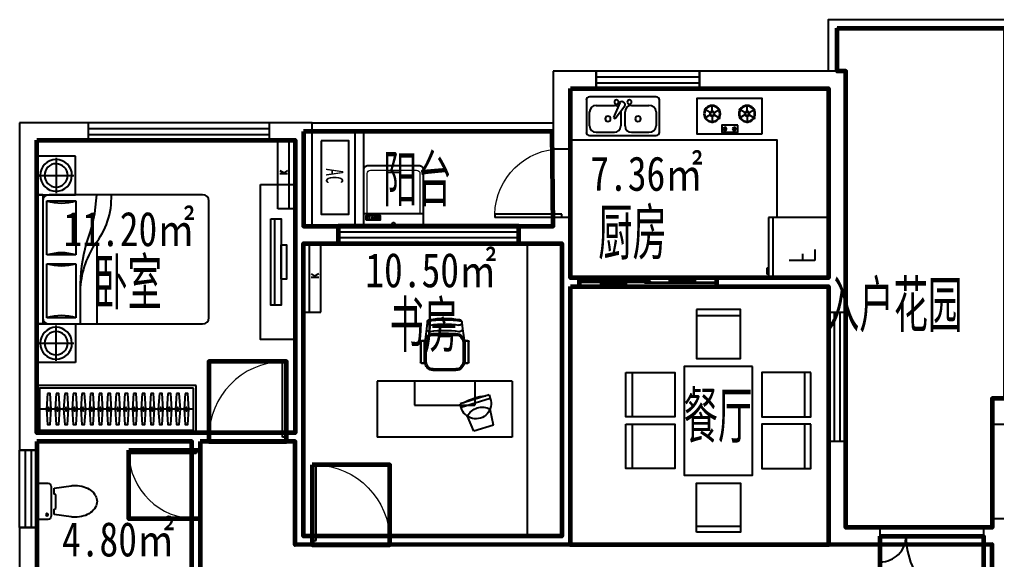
# Model space of a CAD drawing. Extents: x -546498 to -519398, y -751114 to -736514.
# Drawn here: x -545698 to -534348, y -742785 to -736514 of the extents above; entities that cross this region are included whole.
import ezdxf

# ---------------------------------------------------------------- set-up
doc = ezdxf.new("R2010")
doc.units = 0
doc.header["$LTSCALE"] = 1000
doc.header["$MEASUREMENT"] = 0
doc.linetypes.add('HIDDEN', pattern=[7.5, 5, -2.5])
doc.layers.get('0').update_dxf_attribs({"linetype": 'CONTINUOUS'})
for name, color, linetype in [('Balcony(阳台)', 11, 'CONTINUOUS'), ('Elec(电器)', 33, 'CONTINUOUS'), ('FURN', 8, 'CONTINUOUS'), ('Furniture(家具)', 8, 'CONTINUOUS'), ('Lvtry(厨卫)', 136, 'CONTINUOUS'), ('Text(文字)', 7, 'CONTINUOUS'), ('TOTHER', 223, 'CONTINUOUS'), ('WALL', 2, 'CONTINUOUS'), ('WINDOW', 4, 'CONTINUOUS'), ('WINDOW_GROUND', 4, 'CONTINUOUS'), ('房间面积', 33, 'CONTINUOUS')]:
    doc.layers.add(name, color=color, linetype=linetype)
for name, color, linetype, lineweight in [('GT_卧室', 1, 'CONTINUOUS', 60), ('GT_卫生间', 5, 'CONTINUOUS', 60), ('GT_厨房', 4, 'CONTINUOUS', 60), ('GT_花园', 74, 'CONTINUOUS', 60), ('GT_过道', 30, 'CONTINUOUS', 60), ('GT_门', 80, 'CONTINUOUS', 60), ('GT_阳台', 6, 'CONTINUOUS', 60), ('GT_餐厅', 3, 'CONTINUOUS', 60)]:
    doc.layers.add(name, color=color, linetype=linetype, lineweight=lineweight)
doc.layers.add('GT_阳光房', color=240, linetype='CONTINUOUS', lineweight=60, true_color=0xf7085c)
doc.layers.get('0').off()
doc.styles.add('-黑体', font='simhei.ttf', dxfattribs={"width": 0.8})
doc.styles.add('_ZBHZ', font='simhei.ttf', dxfattribs={"width": 0.8})
doc.styles.add('HZ', font='zbtxt.shx', dxfattribs={"bigfont": 'zbhz.shx'})

# ---------------------------------------------------------------- blocks, each defined once
blk = doc.blocks.new('双人床1')
at = {"layer": 'Furniture(家具)', "ltscale": 30}
for p, q in [((810815, -158427), (810365, -158427)), ((810365, -158427), (810365, -158877)), ((810815, -158877), (810815, -158427)), ((810590, -158447), (810590, -158857)), ((810385, -158652), (810796, -158652)), ((810365, -158877), (810365, -160377)), ((810438, -158877), (810365, -158877)), ((810365, -158877), (810815, -158877)), ((810435, -158877), (810435, -160377)), ((812293, -158877), (810508, -158877)), ((810484, -159576), (810484, -158949)), ((810484, -158949), (810821, -158949)), ((810821, -158949), (810821, -159576)), ((812365, -160305), (812365, -158949)), ((811062, -159431), (811062, -160377)), ((810821, -159576), (810484, -159576)), ((810484, -160305), (810484, -159678)), ((810484, -159678), (810821, -159678)), ((810821, -159678), (810821, -160305)), ((810869, -159979), (810869, -160377)), ((810821, -160305), (810484, -160305)), ((810438, -160377), (810365, -160377)), ((810365, -160827), (810365, -160377)), ((810365, -160377), (810815, -160377)), ((810508, -160377), (812293, -160377)), ((810590, -160807), (810590, -160397)), ((810815, -160377), (810815, -160827)), ((810385, -160602), (810796, -160602)), ((810815, -160827), (810365, -160827))]:
    blk.add_line(p, q, dxfattribs=at)
for centre, radius, start, end in [((810590, -158652), 185, 0, 359.7478), ((810590, -158652), 135, 0, 359.6531), ((810508, -158949), 72.3, 90, 180), ((809291, -158796), 1773, 338.5931, 357.384), ((810381, -158913), 852, 320.4539, 2.4327), ((812293, -158949), 72.3, 0, 90), ((810652, -158371), 602, 253.7398, 286.2602), ((812730, -159957), 1861, 163.9608, 180.6772), ((811937, -160033), 1069, 147.2925, 177.771), ((810652, -160154), 602, 73.7398, 106.2602), ((810652, -159100), 602, 253.7398, 286.2602), ((810508, -160305), 72.3, 180, 270), ((810652, -160883), 602, 73.7398, 106.2602), ((812293, -160305), 72.3, 270, 0), ((810590, -160602), 185, 0.2522, 0), ((810590, -160602), 135, 0.3469, 0)]:
    blk.add_arc(centre, radius, start, end, dxfattribs=at)
blk = doc.blocks.new('电视2000')
at = {"linetype": 'ByBlock'}
blk.add_line((847927, -171854), (847927, -172854), dxfattribs=at)
for points in [[(848087, -171454), (847687, -171454), (847687, -173254), (848087, -173254), (848087, -171454)], [(847967, -171854), (847847, -171854), (847847, -172854), (847967, -172854), (847967, -171854)], [(847847, -172154), (847787, -172154), (847787, -172554), (847847, -172554), (847847, -172154)]]:
    blk.add_lwpolyline(points, dxfattribs=at)
blk = doc.blocks.new('*U38')
blk.add_line((-970, -275), (820, -275))
for points in [[(-1000, 0), (850, 0), (850, -550), (-1000, -550)], [(-970, -30), (820, -30), (820, -520), (-970, -520)]]:
    blk.add_lwpolyline(points, close=True)
at = {"elevation": 0}
for points in [[(-874, -95), (-862, -275), (-874, -455), (-906, -455), (-918, -275), (-906, -95)], [(-774, -95), (-762, -275), (-774, -455), (-806, -455), (-818, -275), (-806, -95)], [(-674, -95), (-662, -275), (-674, -455), (-706, -455), (-718, -275), (-706, -95)], [(-574, -95), (-562, -275), (-574, -455), (-606, -455), (-618, -275), (-606, -95)], [(-474, -95), (-462, -275), (-474, -455), (-506, -455), (-518, -275), (-506, -95)], [(-374, -95), (-362, -275), (-374, -455), (-406, -455), (-418, -275), (-406, -95)], [(-274, -95), (-262, -275), (-274, -455), (-306, -455), (-318, -275), (-306, -95)], [(-174, -95), (-162, -275), (-174, -455), (-206, -455), (-218, -275), (-206, -95)], [(-74, -95), (-62, -275), (-74, -455), (-106, -455), (-118, -275), (-106, -95)], [(26, -95), (38, -275), (26, -455), (-6, -455), (-18, -275), (-6, -95)], [(126, -95), (138, -275), (126, -455), (94, -455), (82, -275), (94, -95)], [(226, -95), (238, -275), (226, -455), (194, -455), (182, -275), (194, -95)], [(326, -95), (338, -275), (326, -455), (294, -455), (282, -275), (294, -95)], [(426, -95), (438, -275), (426, -455), (394, -455), (382, -275), (394, -95)], [(526, -95), (538, -275), (526, -455), (494, -455), (482, -275), (494, -95)], [(626, -95), (638, -275), (626, -455), (594, -455), (582, -275), (594, -95)], [(726, -95), (738, -275), (726, -455), (694, -455), (682, -275), (694, -95)]]:
    blk.add_lwpolyline(points, close=True, dxfattribs=at)
at = {"ltscale": 15, "elevation": 0}
for points in [[(-894, -255), (-886, -255), (-886, -295), (-894, -295)], [(-794, -255), (-786, -255), (-786, -295), (-794, -295)], [(-694, -255), (-686, -255), (-686, -295), (-694, -295)], [(-594, -255), (-586, -255), (-586, -295), (-594, -295)], [(-494, -255), (-486, -255), (-486, -295), (-494, -295)], [(-394, -255), (-386, -255), (-386, -295), (-394, -295)], [(-294, -255), (-286, -255), (-286, -295), (-294, -295)], [(-194, -255), (-186, -255), (-186, -295), (-194, -295)], [(-94, -255), (-86, -255), (-86, -295), (-94, -295)], [(6, -255), (14, -255), (14, -295), (6, -295)], [(106, -255), (114, -255), (114, -295), (106, -295)], [(206, -255), (214, -255), (214, -295), (206, -295)], [(306, -255), (314, -255), (314, -295), (306, -295)], [(406, -255), (414, -255), (414, -295), (406, -295)], [(506, -255), (514, -255), (514, -295), (506, -295)], [(606, -255), (614, -255), (614, -295), (606, -295)], [(706, -255), (714, -255), (714, -295), (706, -295)]]:
    blk.add_lwpolyline(points, close=True, dxfattribs=at)
blk = doc.blocks.new('A$C0C6E27F8')
at = {"layer": 'FURN'}
for p, q in [((0, 1568), (0, 0)), ((648, 1568), (0, 1568)), ((648, 1568), (648, 0)), ((137, 1350), (66, 1124)), ((137, 1350), (324, 1312)), ((448, 1313), (343, 977)), ((490, 1299), (385, 964)), ((490, 1299), (448, 1313)), ((66, 1124), (241, 1049)), ((369, 433), (369, 1135)), ((648, 1135), (369, 1135)), ((856, 1027), (856, 1053)), ((862, 1027), (862, 1053)), ((869, 1066), (1106, 1066)), ((869, 1060), (1106, 1060)), ((1113, 1053), (1113, 1027)), ((1119, 1053), (1119, 1027)), ((343, 977), (385, 964)), ((774, 915), (774, 652)), ((790, 915), (790, 652)), ((1106, 1019), (869, 1019)), ((1106, 1014), (869, 1014)), ((1106, 1014), (869, 1014)), ((1102, 1014), (873, 1014)), ((1102, 997), (873, 997)), ((1257, 992), (1102, 1014)), ((1184, 652), (1184, 915)), ((1201, 652), (1201, 915)), ((1227, 945), (1226, 964)), ((1327, 983), (1257, 992)), ((1201, 830), (1201, 737)), ((873, 570), (1102, 570)), ((1256, 574), (1102, 554)), ((1227, 620), (1225, 602)), ((1327, 582), (1256, 574)), ((856, 515), (856, 541)), ((862, 515), (862, 541)), ((869, 554), (1106, 554)), ((869, 554), (1106, 554)), ((869, 548), (1106, 548)), ((1106, 507), (869, 507)), ((1106, 502), (869, 502)), ((873, 554), (1102, 554)), ((1113, 541), (1113, 515)), ((1119, 541), (1119, 515)), ((649, 433), (369, 433)), ((648, 0), (0, 0))]:
    blk.add_line(p, q, dxfattribs=at)
for centre, radius, start, end in [((387, 1147), 176, 69.7334, 255.3221), ((153, 1221), 194, 297.1555, 27.8831), ((-143, 1314), 624, 329.7446, 355.3107), ((869, 1053), 13.1, 90, 180), ((869, 1027), 13.1, 180, 270), ((869, 1053), 7.66, 90, 180), ((869, 1027), 7.66, 180, 270), ((1106, 1053), 13.1, 0, 90), ((1106, 1053), 7.66, 0, 90), ((1106, 1027), 7.66, 270, 0), ((1106, 1027), 13.1, 270, 0), ((873, 915), 98.5, 90, 180), ((873, 915), 82.1, 90, 180), ((1102, 915), 98.5, 0, 90), ((1102, 915), 82.1, 0, 90), ((1253, 964), 27.4, 82.6639, 179.9194), ((145, 782), 1094, 351.4477, 8.5523), ((1330, 952), 30.7, 94.3671, 192.7376), ((218, 782), 1094, 351.4477, 8.5523), ((1332, 950), 32.8, 8.5523, 98.5523), ((218, 782), 1144, 350.0128, 9.9872), ((218, 782), 1160, 351.4477, 8.5523), ((873, 652), 98.5, 180, 270), ((873, 652), 82.1, 180, 270), ((1102, 652), 82.1, 270, 0), ((1102, 652), 98.5, 270, 0), ((1253, 602), 27.4, 179.9194, 276.3911), ((1330, 616), 30.7, 167.2624, 265.6329), ((1332, 615), 32.8, 261.4477, 351.4477), ((869, 541), 13.1, 90, 180), ((869, 515), 13.1, 180, 270), ((869, 541), 7.66, 90, 180), ((869, 515), 7.66, 180, 270), ((1106, 541), 13.1, 0, 90), ((1106, 541), 7.66, 0, 90), ((1106, 515), 7.66, 270, 0), ((1106, 515), 13.1, 270, 0)]:
    blk.add_arc(centre, radius, start, end, dxfattribs=at)
blk = doc.blocks.new('*U14')
for p, q in [((148, -218), (78, -178)), ((172, -204), (172, -124)), ((197, -218), (266, -178)), ((553, -218), (484, -178)), ((578, -204), (578, -124)), ((602, -218), (672, -178)), ((148, -246), (78, -286)), ((172, -260), (172, -340)), ((197, -246), (266, -286)), ((553, -246), (484, -286)), ((578, -260), (578, -340)), ((602, -246), (672, -286))]:
    blk.add_line(p, q)
for points in [[(0, -470), (750, -470), (750, -50), (0, -50)], [(279, -365), (465, -365), (465, -447), (279, -447)]]:
    blk.add_lwpolyline(points, close=True)
for centre, radius in [((172, -232), 95.8), ((172, -232), 88.3), ((172, -232), 28.3), ((172, -232), 20.8), ((578, -232), 95.8), ((578, -232), 88.3), ((578, -232), 28.3), ((578, -232), 20.8), ((321, -408), 18.8), ((321, -408), 13.8), ((429, -408), 18.8), ((429, -408), 13.8)]:
    blk.add_circle(centre, radius)
blk = doc.blocks.new('*U33')
for p, q in [((-300, 0), (-300, -700)), ((400, 0), (-300, 0)), ((400, 0), (400, -700)), ((30, -162), (-98, -162)), ((-98, -162), (-98, -457)), ((-21, -303), (-98, -303)), ((400, -650), (-300, -650)), ((400, -700), (-300, -700)), ((-258, -700), (-258, -720)), ((-187, -720), (-258, -720)), ((-187, -700), (-187, -720))]:
    blk.add_line(p, q)
blk = doc.blocks.new('*U13')
at = {"linetype": 'Continuous'}
for p, q in [((0, -62), (0, -438)), ((812, -25), (37, -25)), ((387, -97), (314, -267)), ((422, -84), (440, -94)), ((850, -438), (850, -62)), ((37, -363), (37, -200)), ((112, -125), (325, -125)), ((336, -279), (447, -132)), ((400, -201), (400, -363)), ((450, -363), (450, -200)), ((525, -125), (724, -125)), ((812, -200), (812, -363)), ((314, -267), (336, -279)), ((325, -438), (112, -438)), ((724, -438), (525, -438)), ((37, -475), (812, -475))]:
    blk.add_line(p, q, dxfattribs=at)
for centre, radius, start, end in [((37, -62), 37.4, 90, 180), ((350, -87), 25, 1.8055, 0), ((410, -106), 25, 60, 159.4623), ((427, -116), 25, 320.5377, 60), ((500, -87), 25, 180, 178.1945), ((812, -62), 37.4, 0, 90), ((112, -200), 74.9, 90, 180), ((325, -200), 74.9, 56.607, 90), ((525, -200), 74.9, 90, 180), ((726, -212), 86.9, 7.9611, 91.1722), ((250, -281), 31.2, 0.8058, 0), ((600, -281), 31.2, 180, 179.1942), ((37, -438), 37.4, 180, 270), ((112, -363), 74.9, 180, 270), ((325, -363), 74.9, 270, 0), ((525, -363), 74.9, 180, 270), ((726, -351), 86.9, 268.8278, 352.0389), ((812, -438), 37.4, 270, 0)]:
    blk.add_arc(centre, radius, start, end, dxfattribs=at)
blk = doc.blocks.new('座厕')
for p, q in [((128, 210), (0, 210)), ((0, 210), (0, -210)), ((168, -170), (168, 170)), ((400, 181), (202, 152)), ((202, 152), (202, 90)), ((202, 90), (220, 82)), ((220, 82), (220, -80)), ((220, -80), (202, -85)), ((202, -85), (202, -152)), ((0, -210), (128, -210)), ((202, -152), (398, -181))]:
    blk.add_line(p, q)
blk.add_circle((118, 154), 14.5)
for centre, radius, start, end in [((128, 170), 40, 360, 90), ((446, -168), 352, 90.2924, 97.7689), ((446, -168), 352, 73.6387, 90.2924), ((470, -85), 266, 54.4566, 73.6387), ((508, -33), 201, 30.1295, 54.4566), ((565, 1), 135, 0.2924, 30.1295), ((565, 1), 135, 330.4554, 0.2924), ((507, 33), 201, 306.1283, 330.4554), ((128, -170), 40, 270, 360), ((444, 168), 352, 262.5124, 270.2924), ((444, 168), 352, 270.2924, 286.9462), ((469, 85), 266, 286.9462, 306.1283)]:
    blk.add_arc(centre, radius, start, end)
blk = doc.blocks.new('*U35')
at = {"linetype": 'HIDDEN', "ltscale": 0.3}
blk.add_line((0, -117), (800, -117), dxfattribs=at)
for p, q in [((408, -137), (408, -227)), ((448, -138), (408, -196)), ((445, -226), (420, -178))]:
    blk.add_line(p, q)
blk.add_lwpolyline([(800, -50), (0, -50), (0, -250), (800, -250)], close=True, dxfattribs=at)
blk = doc.blocks.new('空调室外机2')
at = {"ltscale": 0.5}
blk.add_lwpolyline([(0, 0), (850, 0), (850, 320), (0, 320)], close=True, dxfattribs=at)
at = {"ltscale": 0.5, "style": '_ZBHZ', "width": 0.65}
blk.add_text('AC', height=200, dxfattribs=at).set_placement((319, 55))
blk = doc.blocks.new('$plan$00001623')
blk.add_lwpolyline([(295, -706), (-295, -706, -0.414214), (-345, -656), (-345, 0), (345, 0), (345, -656, -0.414214)], format="xyb", close=True)
for points in [[(323, -72), (152, -72), (152, -120), (323, -120)], [(163, -86), (177, -86), (177, -99), (163, -99)], [(189, -86), (202, -86), (202, -99), (189, -99)], [(213, -86), (227, -86), (227, -99), (213, -99)], [(239, -86), (253, -86), (253, -99), (239, -99)], [(281, -110), (309, -110), (309, -80), (281, -80)]]:
    blk.add_lwpolyline(points, close=True)
at = {"lineweight": 13}
blk.add_lwpolyline([(307, -145), (307, -611, -0.414214), (267, -651), (-267, -651, -0.414214), (-307, -611), (-307, -145)], format="xyb", dxfattribs=at)
blk.add_lwpolyline([(-71, -651), (-71, -623), (0, -623), (71, -623), (71, -651)])
blk.add_circle((0, -25), 16)
at = {"layer": 'TOTHER', "linetype": 'Continuous'}
blk.add_line((-341, -145), (342, -145), dxfattribs=at)
blk = doc.blocks.new('$WINLIB2D$00000001')
for p, q in [((-0.5, 0.5), (0.5, 0.5)), ((-0.5, 0.5), (-0.5, -0.5)), ((0.5, -0.5), (0.5, 0.5)), ((0.5, 0.1667), (-0.5, 0.1667)), ((0.5, -0.1667), (-0.5, -0.1667)), ((-0.5, -0.5), (0.5, -0.5))]:
    blk.add_line(p, q)
blk = doc.blocks.new('$DorLib2D$00000001')
for p, q in [((0.45, 0.975), (0.5, 0.975)), ((0.45, 0), (0.45, 0.975)), ((0.5, 0), (0.5, 0.975)), ((0.5, 0), (0.45, 0))]:
    blk.add_line(p, q)
at = {"lineweight": 13}
blk.add_arc((0.475, 0), 0.975, 91.4693, 180, dxfattribs=at)
blk = doc.blocks.new('$DorLib2D$00000131')
at = {"color": 0, "linetype": 'Continuous'}
for p, q in [((0.15, 0.125), (0.2319, 0.1973)), ((0.2319, 0.1973), (0.2319, 0.125)), ((-0.5, 0.125), (-0.5, 0)), ((0.0192, 0.125), (-0.5, 0.125)), ((0.0192, 0), (0.0192, 0.125)), ((0.35, 0.125), (0.15, 0.125)), ((-0.5, 0), (0.0192, 0)), ((-0.024, 0), (0.5, 0)), ((-0.024, -0.125), (-0.024, 0)), ((0.5, 0), (0.5, -0.125)), ((-0.35, -0.125), (-0.15, -0.125)), ((-0.2319, -0.1973), (-0.2319, -0.125)), ((-0.15, -0.125), (-0.2319, -0.1973)), ((0.5, -0.125), (-0.024, -0.125))]:
    blk.add_line(p, q, dxfattribs=at)
blk = doc.blocks.new('$plan$00001030')
for p, q in [((-554, 998), (-42, 998)), ((46, 998), (558, 998)), ((-1217, 252), (-1217, -259)), ((1230, 252), (1230, -259)), ((-554, -1005), (-42, -1005)), ((46, -1005), (558, -1005))]:
    blk.add_line(p, q)
for points in [[(-554, 1070), (-554, 501), (-42, 501), (-42, 1070), (-554, 1070)], [(46, 1070), (46, 501), (558, 501), (558, 1070), (46, 1070)], [(-625, -400), (-625, 393), (638, 393), (638, -400), (-625, -400)], [(-1288, 252), (-719, 252), (-719, -259), (-1288, -259), (-1288, 252)], [(1301, 252), (732, 252), (732, -259), (1301, -259), (1301, 252)], [(-554, -1077), (-554, -507), (-42, -507), (-42, -1077), (-554, -1077)], [(46, -1077), (46, -507), (558, -507), (558, -1077), (46, -1077)]]:
    blk.add_lwpolyline(points)

msp = doc.modelspace()

# ---------------------------------------------------------------- linework, layer by layer
at = {"layer": 'Balcony(阳台)'}
for p, q in [((-542298, -737714), (-539498, -737714)), ((-542298, -737814), (-539498, -737814)), ((-541798, -738914), (-541798, -737814)), ((-541698, -738914), (-541698, -737814))]:
    msp.add_line(p, q, dxfattribs=at)
for points in [[(-536298, -737114), (-536298, -736514), (-534248, -736514)], [(-536198, -737114), (-536198, -736614), (-534248, -736614)]]:
    msp.add_lwpolyline(points, dxfattribs=at)
at = {"layer": 'Furniture(家具)'}
msp.add_lwpolyline([(-539398, -742514), (-539798, -742514), (-539798, -739114), (-539398, -739114)], close=True, dxfattribs=at)
at = {"layer": 'GT_卧室'}
msp.add_lwpolyline([(-545498, -737914), (-542498, -737914), (-542498, -741314), (-545498, -741314), (-545498, -737914)], dxfattribs=at)
at = {"layer": 'GT_卫生间'}
msp.add_lwpolyline([(-545498, -741414), (-545498, -743714), (-543698, -743714), (-543698, -741414), (-545498, -741414)], dxfattribs=at)
at = {"layer": 'GT_厨房'}
msp.add_lwpolyline([(-539298, -737314), (-536298, -737314), (-536298, -739514), (-539298, -739514), (-539298, -737314)], dxfattribs=at)
at = {"layer": 'GT_花园'}
msp.add_lwpolyline([(-536198, -736614), (-534248, -736614), (-534248, -740914), (-534398, -740914), (-534398, -742414), (-536098, -742414), (-536098, -737114), (-536198, -737114), (-536198, -736614)], dxfattribs=at)
at = {"layer": 'GT_过道'}
msp.add_lwpolyline([(-543598, -741414), (-543598, -743714), (-534398, -743714), (-534398, -742612), (-542498, -742614), (-542498, -741414), (-543598, -741414)], dxfattribs=at)
at = {"layer": 'GT_门'}
for points in [[(-541998, -738914), (-541998, -739114), (-539898, -739114), (-539898, -738914), (-541998, -738912)], [(-539198, -739514), (-539198, -739614), (-537598, -739614), (-537598, -739514), (-539198, -739514)], [(-543498, -741414), (-542598, -741414), (-542598, -740486), (-543498, -740486), (-543498, -741414)], [(-544428, -741514), (-543598, -741514), (-543598, -742314), (-544428, -742314), (-544428, -741514)], [(-542298, -741686), (-542298, -742614), (-541398, -742614), (-541398, -741686), (-542298, -741686)], [(-535698, -742514), (-534498, -742514), (-534498, -743414), (-535698, -743414), (-535698, -742514)]]:
    msp.add_lwpolyline(points, dxfattribs=at)
at = {"layer": 'GT_阳光房'}
msp.add_lwpolyline([(-542198, -739114), (-539398, -739114), (-539398, -742514), (-542398, -742514), (-542398, -739114), (-542198, -739114)], dxfattribs=at)
at = {"layer": 'GT_阳台'}
msp.add_lwpolyline([(-542398, -737814), (-542398, -738912), (-539498, -738912), (-539512, -737814), (-542398, -737814)], dxfattribs=at)
at = {"layer": 'GT_餐厅'}
msp.add_lwpolyline([(-539298, -739614), (-536298, -739614), (-536298, -742614), (-539298, -742614), (-539298, -739614)], dxfattribs=at)
at = {"layer": 'WALL'}
for p, q in [((-538998, -737114), (-539498, -737114)), ((-539498, -737114), (-539498, -738014)), ((-538998, -737314), (-538998, -737114)), ((-536098, -737114), (-537798, -737114)), ((-537798, -737114), (-537798, -737314)), ((-536098, -739514), (-536098, -737114)), ((-539298, -737314), (-538998, -737314)), ((-539298, -738014), (-539298, -737314)), ((-537798, -737314), (-536298, -737314)), ((-536298, -739514), (-536298, -737314)), ((-544898, -737714), (-545698, -737714)), ((-545698, -737714), (-545698, -741314)), ((-544898, -737914), (-544898, -737714)), ((-542298, -737714), (-542798, -737714)), ((-542798, -737714), (-542798, -737914)), ((-542298, -738914), (-542298, -737714)), ((-545498, -737914), (-544898, -737914)), ((-545498, -737914), (-545498, -741314)), ((-542798, -737914), (-542498, -737914)), ((-542498, -739014), (-542498, -737914)), ((-539498, -738014), (-539298, -738014)), ((-539298, -738814), (-539498, -738814)), ((-539498, -738814), (-539498, -738914)), ((-539298, -739014), (-539298, -738814)), ((-541998, -738914), (-542298, -738914)), ((-541998, -739114), (-541998, -738914)), ((-539498, -738914), (-539898, -738914)), ((-539898, -738914), (-539898, -739114)), ((-542498, -741314), (-542498, -739014)), ((-539298, -739014), (-539298, -739514)), ((-542398, -739114), (-541998, -739114)), ((-542398, -741314), (-542398, -739114)), ((-539898, -739114), (-539398, -739114)), ((-539398, -739114), (-539398, -739514)), ((-539398, -739514), (-539398, -742514)), ((-539198, -739514), (-539298, -739514)), ((-539198, -739614), (-539198, -739514)), ((-536298, -739514), (-537598, -739514)), ((-537598, -739514), (-537598, -739614)), ((-536098, -739914), (-536098, -739514)), ((-539298, -739614), (-539198, -739614)), ((-539298, -739614), (-539298, -742614)), ((-537598, -739614), (-536298, -739614)), ((-536298, -739614), (-536298, -739914)), ((-536298, -739914), (-536098, -739914)), ((-534398, -740914), (-534248, -740914)), ((-534398, -740914), (-534398, -741214)), ((-534398, -741214), (-534198, -741214)), ((-545698, -741314), (-545698, -741514)), ((-543598, -741314), (-545498, -741314)), ((-543498, -741314), (-543598, -741314)), ((-543498, -741414), (-543498, -741314)), ((-542498, -741314), (-542598, -741314)), ((-542598, -741314), (-542598, -741414)), ((-542398, -742514), (-542398, -741314)), ((-545498, -741514), (-545498, -741414)), ((-543698, -741414), (-545498, -741414)), ((-543698, -741414), (-543698, -741514)), ((-543598, -741414), (-543498, -741414)), ((-543598, -741514), (-543598, -741414)), ((-542598, -741414), (-542498, -741414)), ((-542498, -742614), (-542498, -741414)), ((-536098, -741414), (-536298, -741414)), ((-536298, -741414), (-536298, -742614)), ((-536098, -742414), (-536098, -741414)), ((-545698, -741514), (-545498, -741514)), ((-543698, -741514), (-543598, -741514)), ((-543598, -742314), (-543698, -742314)), ((-543698, -742314), (-543698, -743714)), ((-543598, -743714), (-543598, -742314)), ((-534198, -742314), (-534398, -742314)), ((-534398, -742314), (-534398, -742414)), ((-545498, -742414), (-545698, -742414)), ((-545698, -742414), (-545698, -743614)), ((-545498, -743714), (-545498, -742414)), ((-542298, -742514), (-542398, -742514)), ((-542298, -742614), (-542298, -742514)), ((-539398, -742514), (-541398, -742514)), ((-541398, -742514), (-541398, -742614)), ((-535698, -742414), (-536098, -742414)), ((-535698, -742614), (-535698, -742414)), ((-534398, -742414), (-534498, -742414)), ((-534498, -742414), (-534498, -742614)), ((-542498, -742614), (-542298, -742614)), ((-541398, -742614), (-539298, -742614)), ((-536298, -742614), (-535698, -742614)), ((-534498, -742614), (-534398, -742614)), ((-534398, -748114), (-534398, -742614))]:
    msp.add_line(p, q, dxfattribs=at)
at = {"layer": 'WINDOW'}
for p, q in [((-539498, -738014), (-539498, -738814)), ((-537598, -739514), (-539198, -739514)), ((-534398, -742314), (-534398, -741214)), ((-543698, -742314), (-543698, -741514)), ((-534498, -742414), (-535698, -742414))]:
    msp.add_line(p, q, dxfattribs=at)
msp.add_lwpolyline([(-536898, -738814), (-536898, -737914), (-539298, -737914)], dxfattribs=at)
at = {"layer": 'WINDOW', "extrusion": (-1e-16, 0, -1)}
msp.add_lwpolyline([(535698, -742514), (535698, -742814, -0.414214), (535398, -742514, -0.414214), (534498, -743414), (534498, -742514)], format="xyb", dxfattribs=at)

# ---------------------------------------------------------------- block references
at = {"layer": 'Elec(电器)', "xscale": -1, "rotation": 270}
msp.add_blockref('*U35', (-542448, -738714), dxfattribs=at)
at = {"layer": 'Elec(电器)'}
for name, p, rotation in [('空调室外机2', (-542193, -737923), 270), ('*U35', (-542448, -739914), 90)]:
    msp.add_blockref(name, p, dxfattribs=dict(at, rotation=rotation))
at = {"layer": 'Furniture(家具)', "linetype": 'ByBlock'}
msp.add_blockref('双人床1', (-1355864, -579672), dxfattribs=at)
at = {"layer": 'Furniture(家具)', "linetype": 'ByBlock', "xscale": -1}
msp.add_blockref('电视2000', (305189, -566976), dxfattribs=at)
at = {"layer": 'Furniture(家具)', "yscale": -1, "rotation": 270}
msp.add_blockref('$plan$00001030', (-537583, -741169), dxfattribs=at)
at = {"layer": 'Furniture(家具)', "xscale": -1, "rotation": 270}
msp.add_blockref('A$C0C6E27F8', (-541543, -741363), dxfattribs=at)
at = {"layer": 'Furniture(家具)', "xscale": -1}
msp.add_blockref('*U38', (-544648, -740764), dxfattribs=at)
at = {"layer": 'Lvtry(厨卫)'}
msp.add_blockref('*U13', (-539113, -737386), dxfattribs=at)
at = {"layer": 'Lvtry(厨卫)', "xscale": -1}
msp.add_blockref('*U14', (-537074, -737376), dxfattribs=at)
at = {"layer": 'Lvtry(厨卫)', "xscale": -1, "yscale": -1}
msp.add_blockref('$plan$00001623', (-541353, -738914), dxfattribs=at)
at = {"layer": 'Lvtry(厨卫)', "xscale": -1}
for name, p, rotation in [('*U33', (-536298, -739214), 270), ('座厕', (-545498, -742110), 179.9999730794497)]:
    msp.add_blockref(name, p, dxfattribs=dict(at, rotation=rotation))
at = {"layer": 'WINDOW'}
for name, p, xscale, yscale, zscale, rotation in [('$WINLIB2D$00000001', (-543848, -737814), 2100, -200, 2100, 179.9999999999624), ('$DorLib2D$00000001', (-539398, -738414), 800, -800, 800, 269.9999999996146), ('$WINLIB2D$00000001', (-540948, -739014), 2100, 200, 2100, 179.9999999999644), ('$DorLib2D$00000131', (-538398, -739564), -1600, -100, -1600, 179.9999999999958), ('$WINLIB2D$00000001', (-536198, -740664), -1500, 200, -1500, 89.99999999995553), ('$DorLib2D$00000001', (-543048, -741364), -900, -900, -900, 179.9999999996998), ('$WINLIB2D$00000001', (-545598, -741964), -900, -200, -900, 269.9999999999778), ('$DorLib2D$00000001', (-543648, -741914), 800, 800, 800, 90.00000000011119), ('$DorLib2D$00000001', (-541848, -742564), 900, -900, 900, 179.9999999999555)]:
    msp.add_blockref(name, p, dxfattribs=dict(at, xscale=xscale, yscale=yscale, zscale=zscale, rotation=rotation))
at = {"layer": 'WINDOW_GROUND', "xscale": 1200, "yscale": 200, "zscale": 1200, "rotation": 180}
msp.add_blockref('$WINLIB2D$00000001', (-538398, -737214), dxfattribs=at)

# ---------------------------------------------------------------- texts
at = {"layer": 'Text(文字)', "style": 'HZ', "width": 0.7}
for s, p in [('阳台', (-541475, -738686)), ('厨房', (-538975, -739303)), ('卧室', (-544841, -739883)), ('入户花园', (-536341, -740144)), ('书房', (-541400, -740378)), ('餐厅', (-537983, -741432))]:
    msp.add_text(s, height=600, rotation=360, dxfattribs=at).set_placement(p)
at = {"layer": '房间面积', "style": '-黑体', "width": 0.8}
for s, p in [('7.36㎡', (-539067, -738503, 0)), ('11.20㎡', (-545187, -739146, 0)), ('10.50㎡', (-541681, -739624, 0)), ('4.80㎡', (-545205, -742750, 0))]:
    msp.add_text(s, height=400, dxfattribs=at).set_placement(p)

doc.saveas('drawing.dxf')
